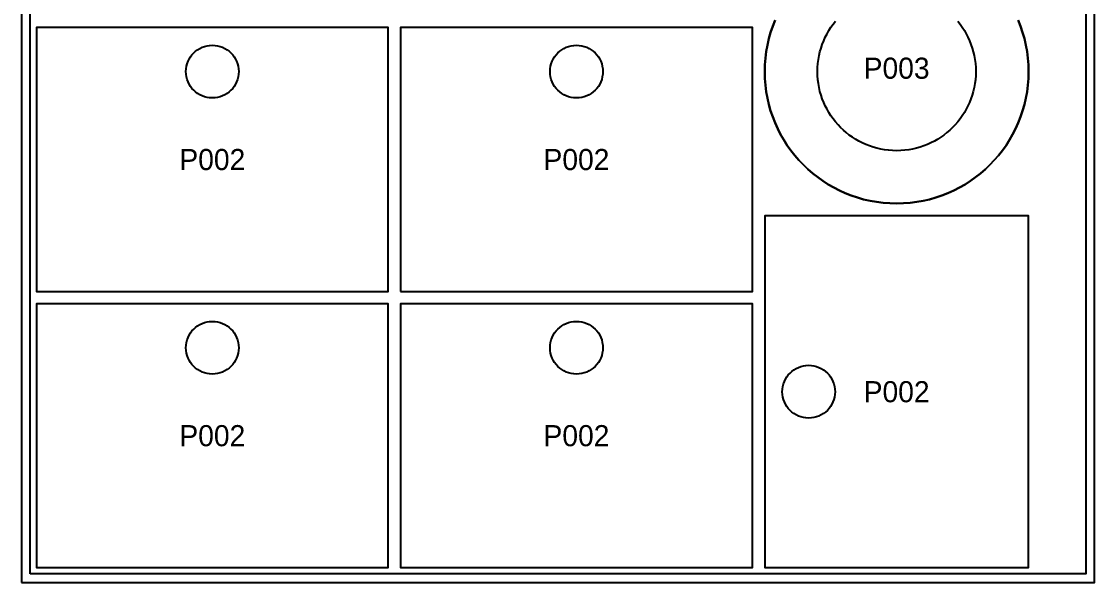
# Model space of a CAD drawing. Header units: millimetres. Extents: x 0 to 5180, y 0 to 2506.
# Drawn here: x 1320 to 2540, y 0 to 638 of the extents above; entities that cross this region are included whole.
import ezdxf
from ezdxf.enums import TextEntityAlignment as Align

# ---------------------------------------------------------------- set-up
doc = ezdxf.new("R2010")
doc.units = ezdxf.units.MM
for name, color, linetype in [('CNC_BOUNDARY', 1, 'Continuous'), ('CUT', 7, 'Continuous'), ('ETCH', 2, 'Continuous'), ('OFFCUT', 4, 'Continuous')]:
    doc.layers.add(name, color=color, linetype=linetype)

msp = doc.modelspace()

# ---------------------------------------------------------------- linework, layer by layer
at = {"layer": 'CNC_BOUNDARY'}
msp.add_lwpolyline([(1320, 0), (2540, 0), (2540, 2440), (1320, 2440)], close=True, dxfattribs=at)
at = {"layer": 'CUT'}
for points in [[(2453.2123, 639.3868), (2455.898, 632.575), (2458.2563, 625.6054), (2460.2776, 618.4873), (2461.9525, 611.2302), (2463.2717, 603.8435), (2464.2256, 596.3366), (2464.8048, 588.719), (2465, 581), (2465, 581), (2464.8048, 573.281), (2464.2256, 565.6634), (2463.2717, 558.1565), (2461.9525, 550.7698), (2460.2776, 543.5127), (2458.2563, 536.3946), (2455.898, 529.425), (2453.2123, 522.6132), (2450.2084, 515.9688), (2446.8958, 509.5011), (2443.284, 503.2195), (2439.3824, 497.1336), (2435.2003, 491.2526), (2430.7473, 485.5861), (2426.0327, 480.1434), (2421.066, 474.934), (2415.8566, 469.9673), (2410.4139, 465.2527), (2404.7474, 460.7997), (2398.8664, 456.6176), (2392.7805, 452.716), (2386.4989, 449.1042), (2380.0312, 445.7916), (2373.3868, 442.7877), (2366.575, 440.102), (2359.6054, 437.7437), (2352.4873, 435.7224), (2345.2302, 434.0475), (2337.8435, 432.7283), (2330.3366, 431.7744), (2322.719, 431.1952), (2315, 431), (2307.281, 431.1952), (2299.6634, 431.7744), (2292.1565, 432.7283), (2284.7698, 434.0475), (2277.5127, 435.7224), (2270.3946, 437.7437), (2263.425, 440.102), (2256.6132, 442.7877), (2249.9688, 445.7916), (2243.5011, 449.1042), (2237.2195, 452.716), (2231.1336, 456.6176), (2225.2526, 460.7997), (2219.5861, 465.2527), (2214.1434, 469.9673), (2208.934, 474.934), (2203.9673, 480.1434), (2199.2527, 485.5861), (2194.7997, 491.2526), (2190.6176, 497.1336), (2186.716, 503.2195), (2183.1042, 509.5011), (2179.7916, 515.9688), (2176.7877, 522.6132), (2174.102, 529.425), (2171.7437, 536.3946), (2169.7224, 543.5127), (2168.0475, 550.7698), (2166.7283, 558.1565), (2165.7744, 565.6634), (2165.1952, 573.281), (2165, 581), (2165.1952, 588.719), (2165.7744, 596.3366), (2166.7283, 603.8435), (2168.0475, 611.2302), (2169.7224, 618.4873), (2171.7437, 625.6054), (2174.102, 632.575), (2176.7877, 639.3868)], [(2384.4484, 638.2484), (2387.1202, 634.8484), (2389.6294, 631.3199), (2391.9704, 627.6683), (2394.1375, 623.8993), (2396.125, 620.0187), (2397.9274, 616.0321), (2399.5388, 611.945), (2400.9538, 607.7632), (2402.1666, 603.4924), (2403.1715, 599.1381), (2403.963, 594.7061), (2404.5353, 590.202), (2404.8829, 585.6314), (2405, 581), (2405, 581), (2404.8829, 576.3686), (2404.5353, 571.798), (2403.963, 567.2939), (2403.1715, 562.8619), (2402.1666, 558.5076), (2400.9538, 554.2368), (2399.5388, 550.055), (2397.9274, 545.9679), (2396.125, 541.9813), (2394.1375, 538.1007), (2391.9704, 534.3317), (2389.6294, 530.6801), (2387.1202, 527.1516), (2384.4484, 523.7516), (2381.6196, 520.486), (2378.6396, 517.3604), (2375.514, 514.3804), (2372.2484, 511.5516), (2368.8484, 508.8798), (2365.3199, 506.3706), (2361.6683, 504.0296), (2357.8993, 501.8625), (2354.0187, 499.875), (2350.0321, 498.0726), (2345.945, 496.4612), (2341.7632, 495.0462), (2337.4924, 493.8334), (2333.1381, 492.8285), (2328.7061, 492.037), (2324.202, 491.4647), (2319.6314, 491.1171), (2315, 491), (2310.3686, 491.1171), (2305.798, 491.4647), (2301.2939, 492.037), (2296.8619, 492.8285), (2292.5076, 493.8334), (2288.2368, 495.0462), (2284.055, 496.4612), (2279.9679, 498.0726), (2275.9813, 499.875), (2272.1007, 501.8625), (2268.3317, 504.0296), (2264.6801, 506.3706), (2261.1516, 508.8798), (2257.7516, 511.5516), (2254.486, 514.3804), (2251.3604, 517.3604), (2248.3804, 520.486), (2245.5516, 523.7516), (2242.8798, 527.1516), (2240.3706, 530.6801), (2238.0296, 534.3317), (2235.8625, 538.1007), (2233.875, 541.9813), (2232.0726, 545.9679), (2230.4612, 550.055), (2229.0462, 554.2368), (2227.8334, 558.5076), (2226.8285, 562.8619), (2226.037, 567.2939), (2225.4647, 571.798), (2225.1171, 576.3686), (2225, 581), (2225.1171, 585.6314), (2225.4647, 590.202), (2226.037, 594.7061), (2226.8285, 599.1381), (2227.8334, 603.4924), (2229.0462, 607.7632), (2230.4612, 611.945), (2232.0726, 616.0321), (2233.875, 620.0187), (2235.8625, 623.8993), (2238.0296, 627.6683), (2240.3706, 631.3199), (2242.8798, 634.8484), (2245.5516, 638.2484)]]:
    msp.add_lwpolyline(points, dxfattribs=at)
for points in [[(1337, 331), (1737, 331), (1737, 631), (1337, 631), (1337, 331)], [(1751, 331), (2151, 331), (2151, 631), (1751, 631), (1751, 331)], [(1567, 581), (1566.8451, 577.9327), (1566.3905, 574.954), (1565.6513, 572.0789), (1564.6425, 569.3226), (1563.3792, 566.7002), (1561.8765, 564.2267), (1560.1495, 561.9172), (1558.2132, 559.7868), (1556.0828, 557.8505), (1553.7733, 556.1235), (1551.2998, 554.6208), (1548.6774, 553.3575), (1545.9211, 552.3487), (1543.046, 551.6095), (1540.0673, 551.1549), (1537, 551), (1533.9327, 551.1549), (1530.954, 551.6095), (1528.0789, 552.3487), (1525.3226, 553.3575), (1522.7002, 554.6208), (1520.2267, 556.1235), (1517.9172, 557.8505), (1515.7868, 559.7868), (1513.8505, 561.9172), (1512.1235, 564.2267), (1510.6208, 566.7002), (1509.3575, 569.3226), (1508.3487, 572.0789), (1507.6095, 574.954), (1507.1549, 577.9327), (1507, 581), (1507.1549, 584.0673), (1507.6095, 587.046), (1508.3487, 589.9211), (1509.3575, 592.6774), (1510.6208, 595.2998), (1512.1235, 597.7733), (1513.8505, 600.0828), (1515.7868, 602.2132), (1517.9172, 604.1495), (1520.2267, 605.8765), (1522.7002, 607.3792), (1525.3226, 608.6425), (1528.0789, 609.6513), (1530.954, 610.3905), (1533.9327, 610.8451), (1537, 611), (1540.0673, 610.8451), (1543.046, 610.3905), (1545.9211, 609.6513), (1548.6774, 608.6425), (1551.2998, 607.3792), (1553.7733, 605.8765), (1556.0828, 604.1495), (1558.2132, 602.2132), (1560.1495, 600.0828), (1561.8765, 597.7733), (1563.3792, 595.2998), (1564.6425, 592.6774), (1565.6513, 589.9211), (1566.3905, 587.046), (1566.8451, 584.0673), (1567, 581)], [(1981, 581), (1980.8451, 577.9327), (1980.3905, 574.954), (1979.6513, 572.0789), (1978.6425, 569.3226), (1977.3792, 566.7002), (1975.8765, 564.2267), (1974.1495, 561.9172), (1972.2132, 559.7868), (1970.0828, 557.8505), (1967.7733, 556.1235), (1965.2998, 554.6208), (1962.6774, 553.3575), (1959.9211, 552.3487), (1957.046, 551.6095), (1954.0673, 551.1549), (1951, 551), (1947.9327, 551.1549), (1944.954, 551.6095), (1942.0789, 552.3487), (1939.3226, 553.3575), (1936.7002, 554.6208), (1934.2267, 556.1235), (1931.9172, 557.8505), (1929.7868, 559.7868), (1927.8505, 561.9172), (1926.1235, 564.2267), (1924.6208, 566.7002), (1923.3575, 569.3226), (1922.3487, 572.0789), (1921.6095, 574.954), (1921.1549, 577.9327), (1921, 581), (1921.1549, 584.0673), (1921.6095, 587.046), (1922.3487, 589.9211), (1923.3575, 592.6774), (1924.6208, 595.2998), (1926.1235, 597.7733), (1927.8505, 600.0828), (1929.7868, 602.2132), (1931.9172, 604.1495), (1934.2267, 605.8765), (1936.7002, 607.3792), (1939.3226, 608.6425), (1942.0789, 609.6513), (1944.954, 610.3905), (1947.9327, 610.8451), (1951, 611), (1954.0673, 610.8451), (1957.046, 610.3905), (1959.9211, 609.6513), (1962.6774, 608.6425), (1965.2998, 607.3792), (1967.7733, 605.8765), (1970.0828, 604.1495), (1972.2132, 602.2132), (1974.1495, 600.0828), (1975.8765, 597.7733), (1977.3792, 595.2998), (1978.6425, 592.6774), (1979.6513, 589.9211), (1980.3905, 587.046), (1980.8451, 584.0673), (1981, 581)], [(2465, 17), (2465, 417), (2165, 417), (2165, 17), (2465, 17)], [(1337, 17), (1737, 17), (1737, 317), (1337, 317), (1337, 17)], [(1751, 17), (2151, 17), (2151, 317), (1751, 317), (1751, 17)], [(1567, 267), (1566.8451, 263.9327), (1566.3905, 260.954), (1565.6513, 258.0789), (1564.6425, 255.3226), (1563.3792, 252.7002), (1561.8765, 250.2267), (1560.1495, 247.9172), (1558.2132, 245.7868), (1556.0828, 243.8505), (1553.7733, 242.1235), (1551.2998, 240.6208), (1548.6774, 239.3575), (1545.9211, 238.3487), (1543.046, 237.6095), (1540.0673, 237.1549), (1537, 237), (1533.9327, 237.1549), (1530.954, 237.6095), (1528.0789, 238.3487), (1525.3226, 239.3575), (1522.7002, 240.6208), (1520.2267, 242.1235), (1517.9172, 243.8505), (1515.7868, 245.7868), (1513.8505, 247.9172), (1512.1235, 250.2267), (1510.6208, 252.7002), (1509.3575, 255.3226), (1508.3487, 258.0789), (1507.6095, 260.954), (1507.1549, 263.9327), (1507, 267), (1507.1549, 270.0673), (1507.6095, 273.046), (1508.3487, 275.9211), (1509.3575, 278.6774), (1510.6208, 281.2998), (1512.1235, 283.7733), (1513.8505, 286.0828), (1515.7868, 288.2132), (1517.9172, 290.1495), (1520.2267, 291.8765), (1522.7002, 293.3792), (1525.3226, 294.6425), (1528.0789, 295.6513), (1530.954, 296.3905), (1533.9327, 296.8451), (1537, 297), (1540.0673, 296.8451), (1543.046, 296.3905), (1545.9211, 295.6513), (1548.6774, 294.6425), (1551.2998, 293.3792), (1553.7733, 291.8765), (1556.0828, 290.1495), (1558.2132, 288.2132), (1560.1495, 286.0828), (1561.8765, 283.7733), (1563.3792, 281.2998), (1564.6425, 278.6774), (1565.6513, 275.9211), (1566.3905, 273.046), (1566.8451, 270.0673), (1567, 267)], [(1981, 267), (1980.8451, 263.9327), (1980.3905, 260.954), (1979.6513, 258.0789), (1978.6425, 255.3226), (1977.3792, 252.7002), (1975.8765, 250.2267), (1974.1495, 247.9172), (1972.2132, 245.7868), (1970.0828, 243.8505), (1967.7733, 242.1235), (1965.2998, 240.6208), (1962.6774, 239.3575), (1959.9211, 238.3487), (1957.046, 237.6095), (1954.0673, 237.1549), (1951, 237), (1947.9327, 237.1549), (1944.954, 237.6095), (1942.0789, 238.3487), (1939.3226, 239.3575), (1936.7002, 240.6208), (1934.2267, 242.1235), (1931.9172, 243.8505), (1929.7868, 245.7868), (1927.8505, 247.9172), (1926.1235, 250.2267), (1924.6208, 252.7002), (1923.3575, 255.3226), (1922.3487, 258.0789), (1921.6095, 260.954), (1921.1549, 263.9327), (1921, 267), (1921.1549, 270.0673), (1921.6095, 273.046), (1922.3487, 275.9211), (1923.3575, 278.6774), (1924.6208, 281.2998), (1926.1235, 283.7733), (1927.8505, 286.0828), (1929.7868, 288.2132), (1931.9172, 290.1495), (1934.2267, 291.8765), (1936.7002, 293.3792), (1939.3226, 294.6425), (1942.0789, 295.6513), (1944.954, 296.3905), (1947.9327, 296.8451), (1951, 297), (1954.0673, 296.8451), (1957.046, 296.3905), (1959.9211, 295.6513), (1962.6774, 294.6425), (1965.2998, 293.3792), (1967.7733, 291.8765), (1970.0828, 290.1495), (1972.2132, 288.2132), (1974.1495, 286.0828), (1975.8765, 283.7733), (1977.3792, 281.2998), (1978.6425, 278.6774), (1979.6513, 275.9211), (1980.3905, 273.046), (1980.8451, 270.0673), (1981, 267)], [(2215, 247), (2218.0673, 246.8451), (2221.046, 246.3905), (2223.9211, 245.6513), (2226.6774, 244.6425), (2229.2998, 243.3792), (2231.7733, 241.8765), (2234.0828, 240.1495), (2236.2132, 238.2132), (2238.1495, 236.0828), (2239.8765, 233.7733), (2241.3792, 231.2998), (2242.6425, 228.6774), (2243.6513, 225.9211), (2244.3905, 223.046), (2244.8451, 220.0673), (2245, 217), (2244.8451, 213.9327), (2244.3905, 210.954), (2243.6513, 208.0789), (2242.6425, 205.3226), (2241.3792, 202.7002), (2239.8765, 200.2267), (2238.1495, 197.9172), (2236.2132, 195.7868), (2234.0828, 193.8505), (2231.7733, 192.1235), (2229.2998, 190.6208), (2226.6774, 189.3575), (2223.9211, 188.3487), (2221.046, 187.6095), (2218.0673, 187.1549), (2215, 187), (2211.9327, 187.1549), (2208.954, 187.6095), (2206.0789, 188.3487), (2203.3226, 189.3575), (2200.7002, 190.6208), (2198.2267, 192.1235), (2195.9172, 193.8505), (2193.7868, 195.7868), (2191.8505, 197.9172), (2190.1235, 200.2267), (2188.6208, 202.7002), (2187.3575, 205.3226), (2186.3487, 208.0789), (2185.6095, 210.954), (2185.1549, 213.9327), (2185, 217), (2185.1549, 220.0673), (2185.6095, 223.046), (2186.3487, 225.9211), (2187.3575, 228.6774), (2188.6208, 231.2998), (2190.1235, 233.7733), (2191.8505, 236.0828), (2193.7868, 238.2132), (2195.9172, 240.1495), (2198.2267, 241.8765), (2200.7002, 243.3792), (2203.3226, 244.6425), (2206.0789, 245.6513), (2208.954, 246.3905), (2211.9327, 246.8451), (2215, 247)]]:
    msp.add_lwpolyline(points, close=True, dxfattribs=at)
at = {"layer": 'OFFCUT'}
for points in [[(1330, 10), (1330, 2430), (2530, 2430), (2530, 10), (1330, 10)], [(1737, 331), (1737, 631), (1337, 631), (1337, 331), (1737, 331)], [(1751, 331), (2151, 331), (2151, 631), (1751, 631), (1751, 331)], [(2465, 417), (2165, 417), (2165, 17), (2465, 17), (2465, 417)], [(1737, 17), (1737, 317), (1337, 317), (1337, 17), (1737, 17)], [(2151, 17), (2151, 317), (1751, 317), (1751, 17), (2151, 17)]]:
    msp.add_lwpolyline(points, close=True, dxfattribs=at)
msp.add_lwpolyline([(2176.7877, 639.3868), (2174.102, 632.575), (2171.7437, 625.6054), (2169.7224, 618.4873), (2168.0475, 611.2302), (2166.7283, 603.8435), (2165.7744, 596.3366), (2165.1952, 588.719), (2165, 581), (2165.1952, 573.281), (2165.7744, 565.6634), (2166.7283, 558.1565), (2168.0475, 550.7698), (2169.7224, 543.5127), (2171.7437, 536.3946), (2174.102, 529.425), (2176.7877, 522.6132), (2179.7916, 515.9688), (2183.1042, 509.5011), (2186.716, 503.2195), (2190.6176, 497.1336), (2194.7997, 491.2526), (2199.2527, 485.5861), (2203.9673, 480.1434), (2208.934, 474.934), (2214.1434, 469.9673), (2219.5861, 465.2527), (2225.2526, 460.7997), (2231.1336, 456.6176), (2237.2195, 452.716), (2243.5011, 449.1042), (2249.9688, 445.7916), (2256.6132, 442.7877), (2263.425, 440.102), (2270.3946, 437.7437), (2277.5127, 435.7224), (2284.7698, 434.0475), (2292.1565, 432.7283), (2299.6634, 431.7744), (2307.281, 431.1952), (2315, 431), (2322.719, 431.1952), (2330.3366, 431.7744), (2337.8435, 432.7283), (2345.2302, 434.0475), (2352.4873, 435.7224), (2359.6054, 437.7437), (2366.575, 440.102), (2373.3868, 442.7877), (2380.0312, 445.7916), (2386.4989, 449.1042), (2392.7805, 452.716), (2398.8664, 456.6176), (2404.7474, 460.7997), (2410.4139, 465.2527), (2415.8566, 469.9673), (2421.066, 474.934), (2426.0327, 480.1434), (2430.7473, 485.5861), (2435.2003, 491.2526), (2439.3824, 497.1336), (2443.284, 503.2195), (2446.8958, 509.5011), (2450.2084, 515.9688), (2453.2123, 522.6132), (2455.898, 529.425), (2458.2563, 536.3946), (2460.2776, 543.5127), (2461.9525, 550.7698), (2461.9525, 550.7698), (2463.2717, 558.1565), (2464.2256, 565.6634), (2464.8048, 573.281), (2465, 581), (2464.8048, 588.719), (2464.2256, 596.3366), (2463.2717, 603.8435), (2461.9525, 611.2302), (2460.2776, 618.4873), (2458.2563, 625.6054), (2455.898, 632.575), (2453.2123, 639.3868)], dxfattribs=at)

# ---------------------------------------------------------------- texts
at = {"layer": 'ETCH'}
for s, p in [('P003', (2315, 584.8595)), ('P002', (1537, 481)), ('P002', (1951, 481)), ('P002', (2315, 217)), ('P002', (1537, 167)), ('P002', (1951, 167))]:
    msp.add_text(s, height=24, dxfattribs=at).set_placement(p, align=Align.MIDDLE_CENTER)

doc.saveas('drawing.dxf')
